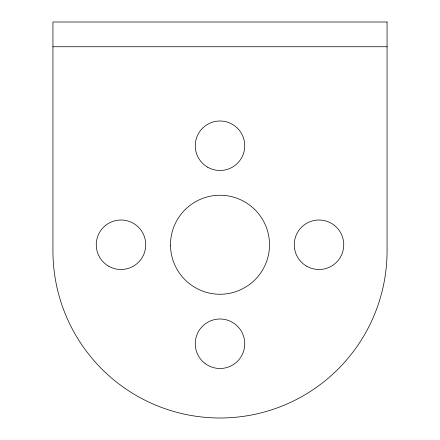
<?xml version="1.0" encoding="UTF-8"?>
<svg xmlns="http://www.w3.org/2000/svg" width="440" height="440" viewBox="0 0 440 440"><rect width="100%" height="100%" fill="white"/><g stroke="black" fill="none" stroke-linecap="round" stroke-linejoin="round"><path stroke-width="0.66" d="M52.938 46.75L387.063 46.75M387.063 22L52.938 22L52.938 250.938A167.062 167.062 0 0 0 220 418A167.062 167.062 0 0 0 387.063 250.938L387.063 22M170.506 245.454L170.506 244.046A49.5 49.5 0 0 1 244.954 201.999A49.5 49.5 0 0 1 244.954 287.502A49.5 49.5 0 0 1 170.506 245.454M205.079 363.495A24.75 24.75 0 0 0 244.563 346.803A24.75 24.75 0 0 0 210.359 320.952A24.75 24.75 0 0 0 205.079 363.495M108.625 266.184A24.75 24.75 0 0 0 145.75 244.75A24.75 24.75 0 0 0 108.625 223.316A24.75 24.75 0 0 0 108.625 266.184M207.625 167.184A24.75 24.75 0 0 0 244.75 145.75A24.75 24.75 0 0 0 207.625 124.317A24.75 24.75 0 0 0 207.625 167.184M306.625 266.184A24.75 24.75 0 0 0 343.75 244.75A24.75 24.75 0 0 0 306.625 223.316A24.75 24.75 0 0 0 306.625 266.184"/></g></svg>
